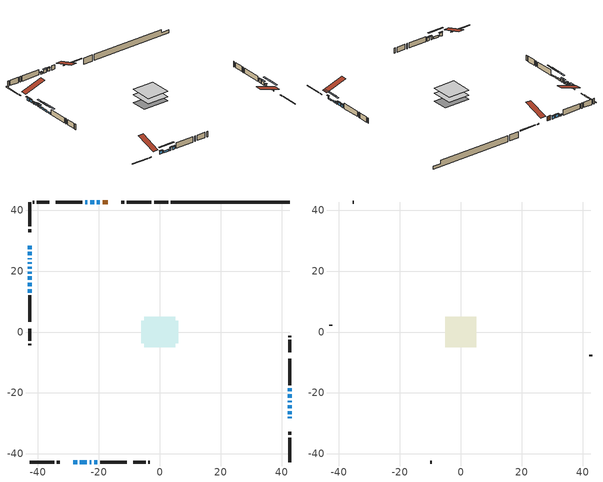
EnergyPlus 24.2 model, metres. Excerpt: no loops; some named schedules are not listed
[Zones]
conditioned space
 floor adiabatic (AdiabaticFloorConstruction): -5.06,-5.06 -5.06,5.06 5.06,5.06 5.06,-5.06 z1.3
 floor foundation (Slab1 construction): -6.05,-3.7 -6.05,3.7 6.05,3.7 6.05,-3.7 z-1.54
 floor foundation (Slab1 construction 1): -1.62,-1.62 -1.62,1.62 1.62,1.62 1.62,-1.62 z-1.54
 wall outside (RimJoist1 construction): -2.77,42.67 -10.77,42.67 / -42.67,-42.67 -34.67,-42.67 / -42.67,42.67 -42.67,34.67 / 42.67,-42.67 42.67,-34.67 z1.3:1.6
 wall outside (RimJoist2 construction): -11.7,42.67 -12.64,42.67 / -33.74,-42.67 -32.81,-42.67 / -42.67,33.74 -42.67,32.81 / 42.67,-33.74 42.67,-32.81 z1.3:1.6
 wall outside (AdiabaticWallConstruction 1): -17.09,42.67 -18.71,42.67 z1.3:3.33
 wall outside (AdiabaticWallConstruction): 42.67,-28.35 42.67,-27.84 z1.3:2.88; -28.35,-42.67 -27.13,-42.67 / 42.67,-21.56 42.67,-20.39 / 42.67,-19.47 42.67,-18.45 / -19.63,42.67 -20.65,42.67 / -21.58,42.67 -22.8,42.67 / -21.55,-42.67 -20.54,-42.67 z1.3:2.82; -42.67,28.35 -42.67,27.21 / -42.67,26.28 -42.67,25.14 z1.3:2.77; -42.67,24.21 -42.67,23.85 z1.3:2.32; -42.67,22.92 -42.67,22.34 z1.3:2.42; -42.67,21.41 -42.67,20.75 / -22.99,-42.67 -22.48,-42.67 z1.3:2.83; -42.67,19.82 -42.67,19.15 z1.3:2.8; 42.67,-26.92 42.67,-25.95 / 42.67,-25.02 42.67,-24.05 z1.3:1.91; -26.21,-42.67 -23.92,-42.67 / -42.67,18.23 -42.67,17.08 / -42.67,16.16 -42.67,15.01 z1.3:2.14; 42.67,-23.13 42.67,-22.49 z1.3:2.22; -42.67,14.09 -42.67,12.94 / -23.72,42.67 -24.48,42.67 z1.3:1.94
 wall outside (Wall1 construction): -25.4,42.67 -34.11,42.67 / -19.61,-42.67 -10.9,-42.67 / -42.67,12.01 -42.67,3.3 / 42.67,-17.52 42.67,-8.81 z1.3:3.74
 wall outside (Wall3 construction): -36.34,42.67 -40.34,42.67 / -8.67,-42.67 -4.67,-42.67 / -42.67,1.07 -42.67,-2.93 / 42.67,-6.58 42.67,-2.58 z1.3:3.74
 wall outside (Wall4 construction): -41.27,42.67 -41.74,42.67 / -3.74,-42.67 -3.27,-42.67 / -42.67,-3.86 -42.67,-4.32 / 42.67,-1.65 42.67,-1.18 z1.3:3.74
 wall foundation (FoundationWall1 construction): 3.66,42.67,-1.54 3.66,42.67,1.3 38.77,42.67,1.3 38.77,42.67,-0.17 42.67,42.67,-0.17 42.67,42.67,-1.54
 wall foundation (FoundationWall2 construction): 2.73,42.67 -1.85,42.67 z-1.54:1.3
 window (WindowConstruction): 42.67,-28.35 42.67,-27.84 z1.3:2.88
 window (WindowConstruction 9): -28.35,-42.67 -27.13,-42.67 z1.3:2.82
 window (WindowConstruction 10): -42.67,28.35 -42.67,27.21 z1.3:2.77
 window (WindowConstruction 11): -42.67,26.28 -42.67,25.14 z1.3:2.77
 window (WindowConstruction 12): -42.67,24.21 -42.67,23.85 z1.3:2.31
 window (WindowConstruction 13): -42.67,22.92 -42.67,22.34 z1.3:2.42
 window (WindowConstruction 14): -42.67,21.41 -42.67,20.75 z1.3:2.82
 window (WindowConstruction 15): -42.67,19.82 -42.67,19.16 z1.3:2.8
 window (WindowConstruction 16): 42.67,-26.91 42.67,-25.95 z1.3:1.91
 window (WindowConstruction 17): 42.67,-25.02 42.67,-24.05 z1.3:1.91
 window (WindowConstruction 18): -26.2,-42.67 -23.92,-42.67 z1.3:2.14
 window (WindowConstruction 1): 42.67,-23.12 42.67,-22.49 z1.3:2.21
 window (WindowConstruction 19): -42.67,18.23 -42.67,17.08 z1.3:2.14
 window (WindowConstruction 20): -42.67,16.16 -42.67,15.01 z1.3:2.14
 window (WindowConstruction 21): -42.67,14.08 -42.67,12.94 z1.3:1.93
 window (WindowConstruction 2): 42.67,-21.56 42.67,-20.39 z1.3:2.82
 window (WindowConstruction 3): 42.67,-19.46 42.67,-18.45 z1.3:2.82
 window (WindowConstruction 4): -19.63,42.67 -20.65,42.67 z1.3:2.82
 window (WindowConstruction 5): -21.58,42.67 -22.8,42.67 z1.3:2.82
 window (WindowConstruction 6): -23.73,42.67 -24.48,42.67 z1.3:1.94
 window (WindowConstruction 7): -22.99,-42.67 -22.48,-42.67 z1.3:2.82
 window (WindowConstruction 8): -21.55,-42.67 -20.54,-42.67 z1.3:2.82
 door (Door): -17.09,42.67 -18.7,42.67 z1.3:3.33
 ceiling adiabatic (AdiabaticFloorConstruction): 5.06,-5.06 5.06,5.06 -5.06,5.06 -5.06,-5.06 z1.3
attic - vented
 floor to conditioned space (Floor1 construction Reversed): -5.06,-5.06 -5.06,5.06 5.06,5.06 5.06,-5.06 z3.74
 wall outside (Wall2 construction): -35.04,42.67 -35.41,42.67 / -9.97,-42.67 -9.6,-42.67 / -42.67,2.37 -42.67,2 / 42.67,-7.88 42.67,-7.51 z1.3:3.74
 roof outside (Roof1 construction): -16.16,42.67,3.74 -16.16,32.82,7.02 -13.57,32.82,7.02 -13.57,42.67,3.74; -29.28,-42.67,3.74 -29.28,-32.82,7.02 -31.88,-32.82,7.02 -31.88,-42.67,3.74; -42.67,29.28,3.74 -32.82,29.28,7.02 -32.82,31.88,7.02 -42.67,31.88,3.74; 42.67,-29.28,3.74 32.82,-29.28,7.02 32.82,-31.88,7.02 42.67,-31.88,3.74
shading: 42.67,-27.69 42.67,-28.5 43.22,-28.5 43.22,-27.69 z3.03; -26.93,-42.67 -28.55,-42.67 -28.55,-43.08 -26.93,-43.08 z3.03; -42.67,27.03 -42.67,28.53 -43.22,28.53 -43.22,27.03 z2.95; -42.67,24.96 -42.67,26.46 -43.22,26.46 -43.22,24.96 z2.95; -42.67,23.67 -42.67,24.39 -43.22,24.39 -43.22,23.67 z2.49; -42.67,22.16 -42.67,23.1 -43.22,23.1 -43.22,22.16 z2.6; -42.67,20.57 -42.67,21.59 -43.22,21.59 -43.22,20.57 z3; -42.67,18.95 -42.67,20.02 -43.08,20.02 -43.08,18.95 z3; 42.67,-22.98 42.67,-29.88 43.22,-29.88 43.22,-22.98 z4.88; 42.67,-21.08 42.67,-27.99 43.22,-27.99 43.22,-21.08 z4.88; -21.18,-42.67 -28.94,-42.67 -28.94,-43.22 -21.18,-43.22 z4.88; 42.67,-22.34 42.67,-23.27 43.22,-23.27 43.22,-22.34 z2.36; -42.67,14.44 -42.67,20.87 -43.22,20.87 -43.22,14.44 z4.78; -42.67,12.3 -42.67,18.87 -43.22,18.87 -43.22,12.3 z4.85; -42.67,9.92 -42.67,17.1 -43.08,17.1 -43.08,9.92 z4.95; 42.67,-20.21 42.67,-21.74 43.22,-21.74 43.22,-20.21 z3; 42.67,-18.27 42.67,-19.64 43.22,-19.64 43.22,-18.27 z3; -20.83,42.67 -19.45,42.67 -19.45,43.22 -20.83,43.22 z3; -22.98,42.67 -21.4,42.67 -21.4,43.22 -22.98,43.22 z3; -24.68,42.67 -23.52,42.67 -23.52,43.08 -24.68,43.08 z2.14; -22.3,-42.67 -23.17,-42.67 -23.17,-43.22 -22.3,-43.22 z3; -20.36,-42.67 -21.73,-42.67 -21.73,-43.22 -20.36,-43.22 z3
[Building]
Building 1: Terrain=Suburbs
[Site:Location]
Thunder Bay AP_ON: Latitude {deg}=48.37; Longitude {deg}=-89.32; Time Zone {hr}=-5; Elevation {m}=199; Keep Site Location Information=Yes
[Site:GroundTemperature:Shallow]
-2.12691, -4.55874, -4.75348, -3.59946, 1.0333, 5.64449, 9.64214, 12.1745, 12.3897, 10.33, 6.43429, 1.96456
[Site:WaterMainsTemperature]
Calculation Method=Schedule; Temperature Schedule=mains temperature schedule
[Material] Roughness=Rough; Thermal Absorptance=0.9
Name | Thickness {m} | Conductivity {W/m-K} | Density {kg/m3} | Specific Heat {J/kg-K} | Solar Absorptance | Visible Absorptance
asphalt or fiberglass shingles | 0.00635 | 0.162714 | 1121.4 | 1465.45 | 0.4 | 0.4
ceiling loosefill ins | 0.254 | 0.0480833 | 16.02 | 1046.75 | 0.7 | 0.7
ceiling stud and cavity | 0.1397 | 0.178285 | 65.682 | 1177.47 | 0.7 | 0.7
concrete 4.0 in. | 0.1016 | 1.803125 | 2242.8 | 837.4 | 0.7 | 0.7
concrete 8.0 in. | 0.2032 | 1.803125 | 2242.8 | 837.4 | 0.7 | 0.7
door material | 0.04445 | 0.0451087 | 512.64 | 1214.23 | 0.7 | 0.7
exterior vertical ins | 0.0451399 | 0.029427 | 32.04 | 1214.23 | 0.7 | 0.7
floor covering | 0.0127 | 0.0433444 | 54.468 | 1339.84 | 0.6 | 0.6
floor rigid ins; wall rigid ins 1 | 0.512978 | 0.029427 | 32.04 | 1214.23 | 0.7 | 0.7
floor stud and cavity | 0.1397 | 1.75129 | 37.0049 | 1207.88 | 0.7 | 0.7
furniture material conditioned space 1 | 0.1524 | 0.115458 | 640.8 | 1214.23 | 0.6 | 0.6
gypsum board | 0.0127 | 0.160291 | 801 | 837.4 | 0.6 | 0.6
gypsum board 1 | 0.0127 | 0.160291 | 801 | 837.4 | 0.7 | 0.7
osb sheathing 0.5 in. | 0.0127 | 0.115458 | 512.64 | 1214.23 | 0.7 | 0.7
osb sheathing 0.75 in. | 0.01905 | 0.115458 | 512.64 | 1214.23 | 0.7 | 0.7
osb sheathing 2.0 in. | 0.0508 | 0.115458 | 512.64 | 1214.23 | 0.7 | 0.7
rim joist rigid ins; wall rigid ins | 0.051816 | 0.029427 | 32.04 | 1214.23 | 0.7 | 0.7
rim joist stud and cavity | 0.0508 | 0.0405436 | 125.044 | 1163.47 | 0.6 | 0.6
rim joist stud and cavity 1 | 0.0508 | 0.0417765 | 125.044 | 1163.47 | 0.6 | 0.6
wall stud and cavity | 0.1397 | 0.215013 | 139.0536 | 1170.24 | 0.7 | 0.7
wall stud and cavity 1 | 0.0889 | 6.1454 | 50.32683 | 1063.81 | 0.6 | 0.6
wall stud and cavity 2 | 0.1397 | 0.38068 | 139.0536 | 1170.24 | 0.7 | 0.7
wall stud and cavity 3 | 0.1397 | 0.361019 | 139.0536 | 1170.24 | 0.7 | 0.7
wall stud and cavity 4 | 0.0889 | 0.380278 | 52.3479 | 1209.89 | 0.7 | 0.7
wall stud and cavity 5 | 0.0889 | 0.391764 | 83.0341 | 1211.67 | 0.7 | 0.7
wood siding | 0.0254 | 0.102417 | 544.68 | 1172.36 | 0.4 | 0.4
wood siding 1 | 0.00254 | 0.102417 | 544.68 | 1172.36 | 0.4 | 0.4
wood siding 2; wood siding 3; wood siding 4 | 0.0254 | 0.102417 | 544.68 | 1172.36 | 0.7 | 0.7
[WindowMaterial:SimpleGlazingSystem]
Name | U-Factor {W/m2-K} | Solar Heat Gain Coefficient
WindowMaterial | 3.10076 | 0.61
WindowMaterial 1 | 3.09565 | 0.61
WindowMaterial 10 | 2.915653 | 0.67
WindowMaterial 11 | 3.05533 | 0.67
WindowMaterial 12 | 3.1388 | 0.55
WindowMaterial 13 | 3.09224 | 0.52
WindowMaterial 14 | 3.08145 | 0.55
WindowMaterial 15 | 3.120061 | 0.47
WindowMaterial 16 | 2.96164 | 0.6
WindowMaterial 17 | 2.92814 | 0.56
WindowMaterial 18 | 2.94461 | 0.64
WindowMaterial 19 | 2.96619 | 0.62
WindowMaterial 2 | 2.890102 | 0.61
WindowMaterial 3 | 2.87988 | 0.67
WindowMaterial 4 | 3.05874 | 0.67
WindowMaterial 5 | 2.887263 | 0.62
WindowMaterial 6 | 2.75497 | 0.6
WindowMaterial 7 | 3.10132 | 0.61
WindowMaterial 8 | 3.05874 | 0.6
WindowMaterial 9 | 2.93098 | 0.67
[Construction]
AdiabaticFloorConstruction: floor stud and cavity, floor rigid ins, osb sheathing 0.75 in., floor covering
AdiabaticWallConstruction: wood siding 3, wall rigid ins 1, wall stud and cavity 4, gypsum board
AdiabaticWallConstruction 1: wood siding 4, wall rigid ins 1, wall stud and cavity 4, gypsum board
Door: door material
Floor1 construction Reversed: gypsum board, ceiling stud and cavity, ceiling loosefill ins
FoundationWall1 construction: concrete 8.0 in., gypsum board 1
FoundationWall2 construction: concrete 8.0 in.
furniture construction conditioned space 1: furniture material conditioned space 1
PartitionWallConstruction: gypsum board, wall stud and cavity 5, gypsum board
RimJoist1 construction: wood siding 2, rim joist rigid ins, osb sheathing 2.0 in., rim joist stud and cavity
RimJoist2 construction: wood siding 2, rim joist rigid ins, osb sheathing 2.0 in., rim joist stud and cavity 1
Roof1 construction: asphalt or fiberglass shingles
Slab1 construction; Slab1 construction 1: concrete 4.0 in.
Wall1 construction: wood siding, wall rigid ins, osb sheathing 0.5 in., wall stud and cavity, gypsum board
Wall2 construction: wood siding 1, wall stud and cavity 1
Wall3 construction: wood siding, wall rigid ins, osb sheathing 0.5 in., wall stud and cavity 2, gypsum board
Wall4 construction: wood siding, wall rigid ins, osb sheathing 0.5 in., wall stud and cavity 3, gypsum board
WindowConstruction: WindowMaterial
WindowConstruction 1: WindowMaterial 1
WindowConstruction 10: WindowMaterial 10
WindowConstruction 11: WindowMaterial 11
WindowConstruction 12: WindowMaterial 12
WindowConstruction 13: WindowMaterial 13
WindowConstruction 14; WindowConstruction 15: WindowMaterial 14
WindowConstruction 16: WindowMaterial 15
WindowConstruction 17: WindowMaterial 16
WindowConstruction 18: WindowMaterial 17
WindowConstruction 19; WindowConstruction 20: WindowMaterial 18
WindowConstruction 2: WindowMaterial 2
WindowConstruction 21: WindowMaterial 19
WindowConstruction 3: WindowMaterial 3
WindowConstruction 4: WindowMaterial 4
WindowConstruction 5: WindowMaterial 5
WindowConstruction 6: WindowMaterial 6
WindowConstruction 7: WindowMaterial 7
WindowConstruction 8: WindowMaterial 8
WindowConstruction 9: WindowMaterial 9
[Zone] Multiplier=1; Part of Total Floor Area=Yes
Name | Volume {m3}
attic - vented | 54.5334
conditioned space | 534.1
[Space]
Name | Zone | Volume {m3}
attic - vented 1 | attic - vented | 54.5334
conditioned space 1 | conditioned space | 534.1
[ZoneInfiltration:EffectiveLeakageArea]
infil attic - vented 1: Zone or Space=attic - vented 1; Schedule=Always On Discrete; Effective Air Leakage Area {cm2}=3720; Stack Coefficient=0.000397912; Wind Coefficient=1.34776e-05
[ZoneMixing]
whole house fan mix: Zone or Space=attic - vented; Schedule=Always On Continuous; Design Flow Rate Calculation Method=Flow/Zone; Design Flow Rate {m3/s}=0; Source Zone or Space=conditioned space
[SurfaceProperty:ExposedFoundationPerimeter] Exposed Perimeter Calculation Method=TotalExposedPerimeter
Name | Total Exposed Perimeter {m}
Slab1 | 39.014
Slab1 1 | 4.572
[InternalMass] Zone or ZoneList=conditioned space; Space or SpaceList=conditioned space 1
Name | Construction | Surface Area {m2}
furniture mass conditioned space 1 | furniture construction conditioned space 1 | 80.9602
partition wall mass | PartitionWallConstruction | 202.4
[Lights]
interior lighting: Zone or ZoneList or Space or SpaceList=conditioned space 1; Schedule=interior lighting schedule; Design Level Calculation Method=LightingLevel; Lighting Level {W}=343.2; Return Air Fraction=0; Fraction Radiant=0.6; Fraction Visible=0.2; Fraction Replaceable=1
[People]
occupants: Zone or ZoneList or Space or SpaceList=conditioned space 1; Number of People Schedule=occupants schedule; Number of People Calculation Method=People; Number of People=3; Fraction Radiant=0.314171; Sensible Heat Fraction=0.56303; Activity Level Schedule=occupants activity schedule; Carbon Dioxide Generation Rate {m3/s-W}=0; Enable ASHRAE 55 Comfort Warnings=No; Mean Radiant Temperature Calculation Type=EnclosureAveraged
[ElectricEquipment] Zone or ZoneList or Space or SpaceList=conditioned space 1; Design Level Calculation Method=EquipmentLevel
Name | Schedule | Design Level {W} | Fraction Latent | Fraction Radiant | Fraction Lost
clothes dryer | clothes dryer schedule | 140.772 | 0.015 | 0.081 | 0.85
clothes washer | clothes washer schedule | 32.1985 | 0.03 | 0.162 | 0.7
cooking range | cooking range schedule | 215.147 | 0.08 | 0.432 | 0.2
dishwasher | dishwasher schedule | 66.8632 | 0.3 | 0.18 | 0.4
fridge | fridge schedule | 72.9452 | 0 | 0.6 | 0
mech vent house fan | mech vent house fan schedule | 19.9167 | 0 | 0 | 0.5
mech vent house fan cfis | mech vent house fan cfis schedule | 0 | 0 | 0 | 0
misc plug loads | misc plug loads schedule | 494.7 | 0.045 | 0.513 | 0.1
whole house fan | Always On Discrete | 0 | 0 | 0 | 1
[OtherEquipment] Zone or ZoneList or Space or SpaceList=conditioned space 1; Design Level Calculation Method=EquipmentLevel
Name | Fuel Type | Schedule | Design Level {W} | Fraction Latent | Fraction Radiant | Fraction Lost
clothes dryer 1 | Electricity | clothes dryer schedule | 0 | 0.015 | 0.081 | 0.85
cooking range 1 | Electricity | cooking range schedule | 0 | 0.08 | 0.432 | 0.2
general water use latent | None | general water use schedule | 62.594 | 1 | 0 | 0
general water use sensible | None | general water use schedule | -61.6891 | 0 | 0.6 | 0
mech vent house fan latent load | None | Always On Discrete | 0 | 1 | 0 | 0
mech vent house fan sensible load | None | Always On Discrete | 0 | 0 | 0 | 0
water heater energy adjustment1 | Electricity | Always On Discrete | 0.01 | 0 | 0 | 1
[ZoneInfiltration:DesignFlowRate] Zone or ZoneList or Space or SpaceList=conditioned space 1; Schedule=Always On Discrete; Design Flow Rate Calculation Method=Flow/Zone; Design Flow Rate {m3/s}=0
infil flow; natural vent flow; whole house fan flow
[Foundation:Kiva] Initial Indoor Air Temperature {C}=18; Wall Height Above Grade {m}=1.3; Wall Depth Below Slab {m}=0.2032
Name | Custom Block Material Name 1 | Custom Block Depth 1 {m} | Custom Block X Position 1 {m} | Custom Block Z Position 1 {m}
Foundation Kiva 1 | exterior vertical ins | 2.84 | 0.2159 | 0
Foundation Kiva 2
[Foundation:Kiva:Settings]
Soil Conductivity {W/m-K}=0.849921; Soil Density {kg/m3}=1842.3; Soil Specific Heat {J/kg-K}=418.7; Ground Solar Absorptivity=0.9; Ground Thermal Absorptivity=0.9; Ground Surface Roughness {m}=0.03; Far-Field Width {m}=40; Deep-Ground Boundary Condition=ZeroFlux; Deep-Ground Depth {m}=40; Minimum Cell Dimension {m}=0.2; Maximum Cell Growth Coefficient=3; Simulation Timestep=Timestep
[Exterior:Lights]
exterior lighting: Schedule=exterior lighting schedule; Design Level {W}=75.6
[Schedule:Constant]
Name | Hourly Value
Always On Continuous; mech vent house fan schedule; mech vent house fan cfis schedule; Always On Discrete | 1
occupants activity schedule | 117.228
fridge schedule | 0
[Schedule:Week:Daily]
interior lighting schedule Week Rule - Jan1-Jan27: interior lighting schedule day, interior lighting schedule day, interior lighting schedule day, interior lighting schedule day, interior lighting schedule day, interior lighting schedule day, interior lighting schedule day, interior lighting schedule default day, interior lighting schedule default day, interior lighting schedule default day, interior lighting schedule default day, interior lighting schedule default day
interior lighting schedule Week Rule - Jan28-Feb3: interior lighting schedule day, interior lighting schedule day, interior lighting schedule day, interior lighting schedule day, interior lighting schedule day 1, interior lighting schedule day 1, interior lighting schedule day 1, interior lighting schedule default day, interior lighting schedule default day, interior lighting schedule default day, interior lighting schedule default day, interior lighting schedule default day
interior lighting schedule Week Rule - Feb4-Feb24: interior lighting schedule day 1, interior lighting schedule day 1, interior lighting schedule day 1, interior lighting schedule day 1, interior lighting schedule day 1, interior lighting schedule day 1, interior lighting schedule day 1, interior lighting schedule default day, interior lighting schedule default day, interior lighting schedule default day, interior lighting schedule default day, interior lighting schedule default day
interior lighting schedule Week Rule - Feb25-Mar3: interior lighting schedule day 1, interior lighting schedule day 1, interior lighting schedule day 1, interior lighting schedule day 1, interior lighting schedule day 2, interior lighting schedule day 2, interior lighting schedule day 2, interior lighting schedule default day, interior lighting schedule default day, interior lighting schedule default day, interior lighting schedule default day, interior lighting schedule default day
interior lighting schedule Week Rule - Mar4-Mar31: interior lighting schedule day 2, interior lighting schedule day 2, interior lighting schedule day 2, interior lighting schedule day 2, interior lighting schedule day 2, interior lighting schedule day 2, interior lighting schedule day 2, interior lighting schedule default day, interior lighting schedule default day, interior lighting schedule default day, interior lighting schedule default day, interior lighting schedule default day
interior lighting schedule Week Rule - Apr1-Apr28: interior lighting schedule day 3, interior lighting schedule day 3, interior lighting schedule day 3, interior lighting schedule day 3, interior lighting schedule day 3, interior lighting schedule day 3, interior lighting schedule day 3, interior lighting schedule default day, interior lighting schedule default day, interior lighting schedule default day, interior lighting schedule default day, interior lighting schedule default day
interior lighting schedule Week Rule - Apr29-May5: interior lighting schedule day 3, interior lighting schedule day 3, interior lighting schedule day 4, interior lighting schedule day 4, interior lighting schedule day 4, interior lighting schedule day 4, interior lighting schedule day 4, interior lighting schedule default day, interior lighting schedule default day, interior lighting schedule default day, interior lighting schedule default day, interior lighting schedule default day
interior lighting schedule Week Rule - May6-May26: interior lighting schedule day 4, interior lighting schedule day 4, interior lighting schedule day 4, interior lighting schedule day 4, interior lighting schedule day 4, interior lighting schedule day 4, interior lighting schedule day 4, interior lighting schedule default day, interior lighting schedule default day, interior lighting schedule default day, interior lighting schedule default day, interior lighting schedule default day
interior lighting schedule Week Rule - May27-Jun2: interior lighting schedule day 4, interior lighting schedule day 4, interior lighting schedule day 4, interior lighting schedule day 4, interior lighting schedule day 4, interior lighting schedule day 5, interior lighting schedule day 5, interior lighting schedule default day, interior lighting schedule default day, interior lighting schedule default day, interior lighting schedule default day, interior lighting schedule default day
interior lighting schedule Week Rule - Jun3-Jun30: interior lighting schedule day 5, interior lighting schedule day 5, interior lighting schedule day 5, interior lighting schedule day 5, interior lighting schedule day 5, interior lighting schedule day 5, interior lighting schedule day 5, interior lighting schedule default day, interior lighting schedule default day, interior lighting schedule default day, interior lighting schedule default day, interior lighting schedule default day
interior lighting schedule Week Rule - Jul1-Jul28: interior lighting schedule day 6, interior lighting schedule day 6, interior lighting schedule day 6, interior lighting schedule day 6, interior lighting schedule day 6, interior lighting schedule day 6, interior lighting schedule day 6, interior lighting schedule default day, interior lighting schedule default day, interior lighting schedule default day, interior lighting schedule default day, interior lighting schedule default day
interior lighting schedule Week Rule - Jul29-Aug4: interior lighting schedule day 6, interior lighting schedule day 6, interior lighting schedule day 6, interior lighting schedule day 7, interior lighting schedule day 7, interior lighting schedule day 7, interior lighting schedule day 7, interior lighting schedule default day, interior lighting schedule default day, interior lighting schedule default day, interior lighting schedule default day, interior lighting schedule default day
interior lighting schedule Week Rule - Aug5-Aug25: interior lighting schedule day 7, interior lighting schedule day 7, interior lighting schedule day 7, interior lighting schedule day 7, interior lighting schedule day 7, interior lighting schedule day 7, interior lighting schedule day 7, interior lighting schedule default day, interior lighting schedule default day, interior lighting schedule default day, interior lighting schedule default day, interior lighting schedule default day
interior lighting schedule Week Rule - Aug26-Sep1: interior lighting schedule day 7, interior lighting schedule day 7, interior lighting schedule day 7, interior lighting schedule day 7, interior lighting schedule day 7, interior lighting schedule day 7, interior lighting schedule day 8, interior lighting schedule default day, interior lighting schedule default day, interior lighting schedule default day, interior lighting schedule default day, interior lighting schedule default day
interior lighting schedule Week Rule - Sep2-Sep29: interior lighting schedule day 8, interior lighting schedule day 8, interior lighting schedule day 8, interior lighting schedule day 8, interior lighting schedule day 8, interior lighting schedule day 8, interior lighting schedule day 8, interior lighting schedule default day, interior lighting schedule default day, interior lighting schedule default day, interior lighting schedule default day, interior lighting schedule default day
interior lighting schedule Week Rule - Sep30-Oct6: interior lighting schedule day 8, interior lighting schedule day 9, interior lighting schedule day 9, interior lighting schedule day 9, interior lighting schedule day 9, interior lighting schedule day 9, interior lighting schedule day 9, interior lighting schedule default day, interior lighting schedule default day, interior lighting schedule default day, interior lighting schedule default day, interior lighting schedule default day
interior lighting schedule Week Rule - Oct7-Oct27: interior lighting schedule day 9, interior lighting schedule day 9, interior lighting schedule day 9, interior lighting schedule day 9, interior lighting schedule day 9, interior lighting schedule day 9, interior lighting schedule day 9, interior lighting schedule default day, interior lighting schedule default day, interior lighting schedule default day, interior lighting schedule default day, interior lighting schedule default day
interior lighting schedule Week Rule - Oct28-Nov3: interior lighting schedule day 9, interior lighting schedule day 9, interior lighting schedule day 9, interior lighting schedule day 9, interior lighting schedule day 10, interior lighting schedule day 10, interior lighting schedule day 10, interior lighting schedule default day, interior lighting schedule default day, interior lighting schedule default day, interior lighting schedule default day, interior lighting schedule default day
interior lighting schedule Week Rule - Nov4-Nov24: interior lighting schedule day 10, interior lighting schedule day 10, interior lighting schedule day 10, interior lighting schedule day 10, interior lighting schedule day 10, interior lighting schedule day 10, interior lighting schedule day 10, interior lighting schedule default day, interior lighting schedule default day, interior lighting schedule default day, interior lighting schedule default day, interior lighting schedule default day
interior lighting schedule Week Rule - Nov25-Dec1: interior lighting schedule day 10, interior lighting schedule day 10, interior lighting schedule day 10, interior lighting schedule day 10, interior lighting schedule day 10, interior lighting schedule day 10, interior lighting schedule day 11, interior lighting schedule default day, interior lighting schedule default day, interior lighting schedule default day, interior lighting schedule default day, interior lighting schedule default day
interior lighting schedule Week Rule - Dec2-Dec31: interior lighting schedule day 11, interior lighting schedule day 11, interior lighting schedule day 11, interior lighting schedule day 11, interior lighting schedule day 11, interior lighting schedule day 11, interior lighting schedule day 11, interior lighting schedule default day, interior lighting schedule default day, interior lighting schedule default day, interior lighting schedule default day, interior lighting schedule default day
occupants schedule Week Rule - Jan1-Dec31: occupants schedule day, occupants schedule day, occupants schedule day, occupants schedule day, occupants schedule day, occupants schedule day, occupants schedule day, occupants schedule default day, occupants schedule default day, occupants schedule default day, occupants schedule default day, occupants schedule default day
clothes dryer schedule Week Rule - Jan1-Dec31: clothes dryer schedule day, clothes dryer schedule day, clothes dryer schedule day, clothes dryer schedule day, clothes dryer schedule day, clothes dryer schedule day, clothes dryer schedule day, clothes dryer schedule default day, clothes dryer schedule default day, clothes dryer schedule default day, clothes dryer schedule default day, clothes dryer schedule default day
clothes washer schedule Week Rule - Jan1-Dec31: clothes washer schedule day, clothes washer schedule day, clothes washer schedule day, clothes washer schedule day, clothes washer schedule day, clothes washer schedule day, clothes washer schedule day, clothes washer schedule default day, clothes washer schedule default day, clothes washer schedule default day, clothes washer schedule default day, clothes washer schedule default day
cooking range schedule Week Rule - Jan1-Dec31: cooking range schedule day, cooking range schedule day, cooking range schedule day, cooking range schedule day, cooking range schedule day, cooking range schedule day, cooking range schedule day, cooking range schedule default day, cooking range schedule default day, cooking range schedule default day, cooking range schedule default day, cooking range schedule default day
dishwasher schedule Week Rule - Jan1-Dec31: dishwasher schedule day, dishwasher schedule day, dishwasher schedule day, dishwasher schedule day, dishwasher schedule day, dishwasher schedule day, dishwasher schedule day, dishwasher schedule default day, dishwasher schedule default day, dishwasher schedule default day, dishwasher schedule default day, dishwasher schedule default day
misc plug loads schedule Week Rule - Jan1-Dec31: misc plug loads schedule day, misc plug loads schedule day, misc plug loads schedule day, misc plug loads schedule day, misc plug loads schedule day, misc plug loads schedule day, misc plug loads schedule day, misc plug loads schedule default day, misc plug loads schedule default day, misc plug loads schedule default day, misc plug loads schedule default day, misc plug loads schedule default day
general water use schedule Week Rule - Jan1-Dec31: general water use schedule day, general water use schedule day, general water use schedule day, general water use schedule day, general water use schedule day, general water use schedule day, general water use schedule day, general water use schedule default day, general water use schedule default day, general water use schedule default day, general water use schedule default day, general water use schedule default day
exterior lighting schedule Week Rule - Jan1-Jan27: exterior lighting schedule day, exterior lighting schedule day, exterior lighting schedule day, exterior lighting schedule day, exterior lighting schedule day, exterior lighting schedule day, exterior lighting schedule day, exterior lighting schedule default day, exterior lighting schedule default day, exterior lighting schedule default day, exterior lighting schedule default day, exterior lighting schedule default day
exterior lighting schedule Week Rule - Jan28-Feb3: exterior lighting schedule day, exterior lighting schedule day, exterior lighting schedule day, exterior lighting schedule day, exterior lighting schedule day 1, exterior lighting schedule day 1, exterior lighting schedule day 1, exterior lighting schedule default day, exterior lighting schedule default day, exterior lighting schedule default day, exterior lighting schedule default day, exterior lighting schedule default day
exterior lighting schedule Week Rule - Feb4-Feb24: exterior lighting schedule day 1, exterior lighting schedule day 1, exterior lighting schedule day 1, exterior lighting schedule day 1, exterior lighting schedule day 1, exterior lighting schedule day 1, exterior lighting schedule day 1, exterior lighting schedule default day, exterior lighting schedule default day, exterior lighting schedule default day, exterior lighting schedule default day, exterior lighting schedule default day
exterior lighting schedule Week Rule - Feb25-Mar3: exterior lighting schedule day 1, exterior lighting schedule day 1, exterior lighting schedule day 1, exterior lighting schedule day 1, exterior lighting schedule day 2, exterior lighting schedule day 2, exterior lighting schedule day 2, exterior lighting schedule default day, exterior lighting schedule default day, exterior lighting schedule default day, exterior lighting schedule default day, exterior lighting schedule default day
exterior lighting schedule Week Rule - Mar4-Mar31: exterior lighting schedule day 2, exterior lighting schedule day 2, exterior lighting schedule day 2, exterior lighting schedule day 2, exterior lighting schedule day 2, exterior lighting schedule day 2, exterior lighting schedule day 2, exterior lighting schedule default day, exterior lighting schedule default day, exterior lighting schedule default day, exterior lighting schedule default day, exterior lighting schedule default day
exterior lighting schedule Week Rule - Apr1-Apr28: exterior lighting schedule day 3, exterior lighting schedule day 3, exterior lighting schedule day 3, exterior lighting schedule day 3, exterior lighting schedule day 3, exterior lighting schedule day 3, exterior lighting schedule day 3, exterior lighting schedule default day, exterior lighting schedule default day, exterior lighting schedule default day, exterior lighting schedule default day, exterior lighting schedule default day
exterior lighting schedule Week Rule - Apr29-May5: exterior lighting schedule day 3, exterior lighting schedule day 3, exterior lighting schedule day 4, exterior lighting schedule day 4, exterior lighting schedule day 4, exterior lighting schedule day 4, exterior lighting schedule day 4, exterior lighting schedule default day, exterior lighting schedule default day, exterior lighting schedule default day, exterior lighting schedule default day, exterior lighting schedule default day
exterior lighting schedule Week Rule - May6-May26: exterior lighting schedule day 4, exterior lighting schedule day 4, exterior lighting schedule day 4, exterior lighting schedule day 4, exterior lighting schedule day 4, exterior lighting schedule day 4, exterior lighting schedule day 4, exterior lighting schedule default day, exterior lighting schedule default day, exterior lighting schedule default day, exterior lighting schedule default day, exterior lighting schedule default day
exterior lighting schedule Week Rule - May27-Jun2: exterior lighting schedule day 4, exterior lighting schedule day 4, exterior lighting schedule day 4, exterior lighting schedule day 4, exterior lighting schedule day 4, exterior lighting schedule day 5, exterior lighting schedule day 5, exterior lighting schedule default day, exterior lighting schedule default day, exterior lighting schedule default day, exterior lighting schedule default day, exterior lighting schedule default day
exterior lighting schedule Week Rule - Jun3-Jun30: exterior lighting schedule day 5, exterior lighting schedule day 5, exterior lighting schedule day 5, exterior lighting schedule day 5, exterior lighting schedule day 5, exterior lighting schedule day 5, exterior lighting schedule day 5, exterior lighting schedule default day, exterior lighting schedule default day, exterior lighting schedule default day, exterior lighting schedule default day, exterior lighting schedule default day
exterior lighting schedule Week Rule - Jul1-Jul28: exterior lighting schedule day 6, exterior lighting schedule day 6, exterior lighting schedule day 6, exterior lighting schedule day 6, exterior lighting schedule day 6, exterior lighting schedule day 6, exterior lighting schedule day 6, exterior lighting schedule default day, exterior lighting schedule default day, exterior lighting schedule default day, exterior lighting schedule default day, exterior lighting schedule default day
[Schedule:Year]
interior lighting schedule: interior lighting schedule Week Rule - Jan1-Jan27, 1, 1, 1, 27, interior lighting schedule Week Rule - Jan28-Feb3, 1, 28, 2, 3, interior lighting schedule Week Rule - Feb4-Feb24, 2, 4, 2, 24, interior lighting schedule Week Rule - Feb25-Mar3, 2, 25, 3, 3, interior lighting schedule Week Rule - Mar4-Mar31, 3, 4, 3, 31, interior lighting schedule Week Rule - Apr1-Apr28, 4, 1, 4, 28, interior lighting schedule Week Rule - Apr29-May5, 4, 29, 5, 5, interior lighting schedule Week Rule - May6-May26, 5, 6, 5, 26, interior lighting schedule Week Rule - May27-Jun2, 5, 27, 6, 2, interior lighting schedule Week Rule - Jun3-Jun30, 6, 3, 6, 30, interior lighting schedule Week Rule - Jul1-Jul28, 7, 1, 7, 28, interior lighting schedule Week Rule - Jul29-Aug4, 7, 29, 8, 4, interior lighting schedule Week Rule - Aug5-Aug25, 8, 5, 8, 25, interior lighting schedule Week Rule - Aug26-Sep1, 8, 26, 9, 1, interior lighting schedule Week Rule - Sep2-Sep29, 9, 2, 9, 29, interior lighting schedule Week Rule - Sep30-Oct6, 9, 30, 10, 6, interior lighting schedule Week Rule - Oct7-Oct27, 10, 7, 10, 27, interior lighting schedule Week Rule - Oct28-Nov3, 10, 28, 11, 3, interior lighting schedule Week Rule - Nov4-Nov24, 11, 4, 11, 24, interior lighting schedule Week Rule - Nov25-Dec1, 11, 25, 12, 1, interior lighting schedule Week Rule - Dec2-Dec31, 12, 2, 12, 31
occupants schedule: occupants schedule Week Rule - Jan1-Dec31, 1, 1, 12, 31
clothes dryer schedule: clothes dryer schedule Week Rule - Jan1-Dec31, 1, 1, 12, 31
clothes washer schedule: clothes washer schedule Week Rule - Jan1-Dec31, 1, 1, 12, 31
cooking range schedule: cooking range schedule Week Rule - Jan1-Dec31, 1, 1, 12, 31
dishwasher schedule: dishwasher schedule Week Rule - Jan1-Dec31, 1, 1, 12, 31
misc plug loads schedule: misc plug loads schedule Week Rule - Jan1-Dec31, 1, 1, 12, 31
general water use schedule: general water use schedule Week Rule - Jan1-Dec31, 1, 1, 12, 31
exterior lighting schedule: exterior lighting schedule Week Rule - Jan1-Jan27, 1, 1, 1, 27, exterior lighting schedule Week Rule - Jan28-Feb3, 1, 28, 2, 3, exterior lighting schedule Week Rule - Feb4-Feb24, 2, 4, 2, 24, exterior lighting schedule Week Rule - Feb25-Mar3, 2, 25, 3, 3, exterior lighting schedule Week Rule - Mar4-Mar31, 3, 4, 3, 31, exterior lighting schedule Week Rule - Apr1-Apr28, 4, 1, 4, 28, exterior lighting schedule Week Rule - Apr29-May5, 4, 29, 5, 5, exterior lighting schedule Week Rule - May6-May26, 5, 6, 5, 26, exterior lighting schedule Week Rule - May27-Jun2, 5, 27, 6, 2, exterior lighting schedule Week Rule - Jun3-Jun30, 6, 3, 6, 30, exterior lighting schedule Week Rule - Jul1-Jul28, 7, 1, 7, 28, exterior lighting schedule Week Rule - Jul29-Aug4, 7, 29, 8, 4, exterior lighting schedule Week Rule - Aug5-Aug25, 8, 5, 8, 25, exterior lighting schedule Week Rule - Aug26-Sep1, 8, 26, 9, 1, exterior lighting schedule Week Rule - Sep2-Sep29, 9, 2, 9, 29, exterior lighting schedule Week Rule - Sep30-Oct6, 9, 30, 10, 6, exterior lighting schedule Week Rule - Oct7-Oct27, 10, 7, 10, 27, exterior lighting schedule Week Rule - Oct28-Nov3, 10, 28, 11, 3, exterior lighting schedule Week Rule - Nov4-Nov24, 11, 4, 11, 24, exterior lighting schedule Week Rule - Nov25-Dec1, 11, 25, 12, 1, exterior lighting schedule Week Rule - Dec2-Dec31, 12, 2, 12, 31
[Schedule:Compact]
mains temperature schedule: Through: 01/01, For: AllDays, Until: 24:00, 3.73278, Through: 01/02, For: AllDays, Until: 24:00, 3.65722, Through: 01/03, For: AllDays, Until: 24:00, 3.58222, Through: 01/04, For: AllDays, Until: 24:00, 3.50833, Through: 01/05, For: AllDays, Until: 24:00, 3.43611, Through: 01/06, For: AllDays, Until: 24:00, 3.36444, Through: 01/07, For: AllDays, Until: 24:00, 3.29389, Through: 01/08, For: AllDays, Until: 24:00, 3.22444, Through: 01/09, For: AllDays, Until: 24:00, 3.15611, Through: 01/10, For: AllDays, Until: 24:00, 3.08889, Through: 01/11, For: AllDays, Until: 24:00, 3.02278, Through: 01/12, For: AllDays, Until: 24:00, 2.95778, Through: 01/13, For: AllDays, Until: 24:00, 2.89389, Through: 01/14, For: AllDays, Until: 24:00, 2.83167, Through: 01/15, For: AllDays, Until: 24:00, 2.77, Through: 01/16, For: AllDays, Until: 24:00, 2.71, Through: 01/17, For: AllDays, Until: 24:00, 2.65167, Through: 01/18, For: AllDays, Until: 24:00, 2.59389, Through: 01/19, For: AllDays, Until: 24:00, 2.53778, Through: 01/20, For: AllDays, Until: 24:00, 2.48333, Through: 01/21, For: AllDays, Until: 24:00, 2.42944, Through: 01/22, For: AllDays, Until: 24:00, 2.37722, Through: 01/23, For: AllDays, Until: 24:00, 2.32667, Through: 01/24, For: AllDays, Until: 24:00, 2.27722, Through: 01/25, For: AllDays, Until: 24:00, 2.22944, Through: 01/26, For: AllDays, Until: 24:00, 2.18278, Through: 01/27, For: AllDays, Until: 24:00, 2.13778, Through: 01/28, For: AllDays, Until: 24:00, 2.09389, Through: 01/29, For: AllDays, Until: 24:00, 2.05167, Through: 01/30, For: AllDays, Until: 24:00, 2.01056, Through: 01/31, For: AllDays, Until: 24:00, 1.97167, Through: 02/01, For: AllDays, Until: 24:00, 1.93333, Through: 02/02, For: AllDays, Until: 24:00, 1.89722, Through: 02/03, For: AllDays, Until: 24:00, 1.86222, Through: 02/04, For: AllDays, Until: 24:00, 1.82889, Through: 02/05, For: AllDays, Until: 24:00, 1.79722, Through: 02/06, For: AllDays, Until: 24:00, 1.76722, Through: 02/07, For: AllDays, Until: 24:00, 1.73833, Through: 02/08, For: AllDays, Until: 24:00, 1.71111, Through: 02/09, For: AllDays, Until: 24:00, 1.68556, Through: 02/10, For: AllDays, Until: 24:00, 1.66167, Through: 02/11, For: AllDays, Until: 24:00, 1.63889, Through: 02/12, For: AllDays, Until: 24:00, 1.61833, Through: 02/13, For: AllDays, Until: 24:00, 1.59889, Through: 02/14, For: AllDays, Until: 24:00, 1.58111, Through: 02/15, For: AllDays, Until: 24:00, 1.565, Through: 02/16, For: AllDays, Until: 24:00, 1.55056, Through: 02/17, For: AllDays, Until: 24:00, 1.53778, Through: 02/18, For: AllDays, Until: 24:00, 1.52667, Through: 02/19, For: AllDays, Until: 24:00, 1.51722, Through: 02/20, For: AllDays, Until: 24:00, 1.50889, Through: 02/21, For: AllDays, Until: 24:00, 1.50278, Through: 02/22, For: AllDays, Until: 24:00, 1.49778, Through: 02/23, For: AllDays, Until: 24:00, 1.495, Through: 02/24, For: AllDays, Until: 24:00, 1.49333, Through: 02/25, For: AllDays, Until: 24:00, 1.49333, Through: 02/26, For: AllDays, Until: 24:00, 1.495, Through: 02/27, For: AllDays, Until: 24:00, 1.49833, Through: 02/28, For: AllDays, Until: 24:00, 1.50389, Through: 03/01, For: AllDays, Until: 24:00, 1.51, Through: 03/02, For: AllDays, Until: 24:00, 1.51833, Through: 03/03, For: AllDays, Until: 24:00, 1.52833, Through: 03/04, For: AllDays, Until: 24:00, 1.54, Through: 03/05, For: AllDays, Until: 24:00, 1.55333, Through: 03/06, For: AllDays, Until: 24:00, 1.56778, Through: 03/07, For: AllDays, Until: 24:00, 1.58389, Through: 03/08, For: AllDays, Until: 24:00, 1.60222, Through: 03/09, For: AllDays, Until: 24:00, 1.62167, Through: 03/10, For: AllDays, Until: 24:00, 1.64278, Through: 03/11, For: AllDays, Until: 24:00, 1.66556, Through: 03/12, For: AllDays, Until: 24:00, 1.68944, Through: 03/13, For: AllDays, Until: 24:00, 1.71556, Through: 03/14, For: AllDays, Until: 24:00, 1.74278, Through: 03/15, For: AllDays, Until: 24:00, 1.77222, Through: 03/16, For: AllDays, Until: 24:00, 1.80222, Through: 03/17, For: AllDays, Until: 24:00, 1.83444, Through: 03/18, For: AllDays, Until: 24:00, 1.86833, Through: 03/19, For: AllDays, Until: 24:00, 1.90333, Through: 03/20, For: AllDays, Until: 24:00, 1.94, Through: 03/21, For: AllDays, Until: 24:00, 1.97778, Through: 03/22, For: AllDays, Until: 24:00, 2.01778, Through: 03/23, For: AllDays, Until: 24:00, 2.05833, Through: 03/24, For: AllDays, Until: 24:00, 2.10111, Through: 03/25, For: AllDays, Until: 24:00, 2.145, Through: 03/26, For: AllDays, Until: 24:00, 2.19056, Through: 03/27, For: AllDays, Until: 24:00, 2.23722, Through: 03/28, For: AllDays, Until: 24:00, 2.28556, Through: 03/29, For: AllDays, Until: 24:00, 2.335, Through: 03/30, For: AllDays, Until: 24:00, 2.38611, Through: 03/31, For: AllDays, Until: 24:00, 2.43833, Through: 04/01, For: AllDays, Until: 24:00, 2.49222, Through: 04/02, For: AllDays, Until: 24:00, 2.54722, Through: 04/03, For: AllDays, Until: 24:00, 2.60389, Through: 04/04, For: AllDays, Until: 24:00, 2.66111, Through: 04/05, For: AllDays, Until: 24:00, 2.72056, Through: 04/06, For: AllDays, Until: 24:00, 2.78056, Through: 04/07, For: AllDays, Until: 24:00, 2.84222, Through: 04/08, For: AllDays, Until: 24:00, 2.90444, Through: 04/09, For: AllDays, Until: 24:00, 2.96833, Through: 04/10, For: AllDays, Until: 24:00, 3.03389, Through: 04/11, For: AllDays, Until: 24:00, 3.1, Through: 04/12, For: AllDays, Until: 24:00, 3.16722, Through: 04/13, For: AllDays, Until: 24:00, 3.23611, Through: 04/14, For: AllDays, Until: 24:00, 3.30556, Through: 04/15, For: AllDays, Until: 24:00, 3.37611, Through: 04/16, For: AllDays, Until: 24:00, 3.44833, Through: 04/17, For: AllDays, Until: 24:00, 3.52111, Through: 04/18, For: AllDays, Until: 24:00, 3.595, Through: 04/19, For: AllDays, Until: 24:00, 3.67, Through: 04/20, For: AllDays, Until: 24:00, 3.74556, Through: 04/21, For: AllDays, Until: 24:00, 3.82278, Through: 04/22, For: AllDays, Until: 24:00, 3.90056, Through: 04/23, For: AllDays, Until: 24:00, 3.97889, Through: 04/24, For: AllDays, Until: 24:00, 4.05889, Through: 04/25, For: AllDays, Until: 24:00, 4.13889, Through: 04/26, For: AllDays, Until: 24:00, 4.22056, Through: 04/27, For: AllDays, Until: 24:00, 4.30278, Through: 04/28, For: AllDays, Until: 24:00, 4.38556, Through: 04/29, For: AllDays, Until: 24:00, 4.46889, Through: 04/30, For: AllDays, Until: 24:00, 4.55333, Through: 05/01, For: AllDays, Until: 24:00, 4.63889, Through: 05/02, For: AllDays, Until: 24:00, 4.72444, Through: 05/03, For: AllDays, Until: 24:00, 4.81111, Through: 05/04, For: AllDays, Until: 24:00, 4.89833, Through: 05/05, For: AllDays, Until: 24:00, 4.98611, Through: 05/06, For: AllDays, Until: 24:00, 5.07444, Through: 05/07, For: AllDays, Until: 24:00, 5.16333, Through: 05/08, For: AllDays, Until: 24:00, 5.25278, Through: 05/09, For: AllDays, Until: 24:00, 5.34278, Through: 05/10, For: AllDays, Until: 24:00, 5.43333, Through: 05/11, For: AllDays, Until: 24:00, 5.52444, Through: 05/12, For: AllDays, Until: 24:00, 5.61611, Through: 05/13, For: AllDays, Until: 24:00, 5.70778, Through: 05/14, For: AllDays, Until: 24:00, 5.8, Through: 05/15, For: AllDays, Until: 24:00, 5.89222, Through: 05/16, For: AllDays, Until: 24:00, 5.98556, Through: 05/17, For: AllDays, Until: 24:00, 6.07833, Through: 05/18, For: AllDays, Until: 24:00, 6.17167, Through: 05/19, For: AllDays, Until: 24:00, 6.26556, Through: 05/20, For: AllDays, Until: 24:00, 6.35944, Through: 05/21, For: AllDays, Until: 24:00, 6.45333, Through: 05/22, For: AllDays, Until: 24:00, 6.54778, Through: 05/23, For: AllDays, Until: 24:00, 6.64222, Through: 05/24, For: AllDays, Until: 24:00, 6.73667, Through: 05/25, For: AllDays, Until: 24:00, 6.83111, Through: 05/26, For: AllDays, Until: 24:00, 6.92556, Through: 05/27, For: AllDays, Until: 24:00, 7.02056, Through: 05/28, For: AllDays, Until: 24:00, 7.115, Through: 05/29, For: AllDays, Until: 24:00, 7.20944, Through: 05/30, For: AllDays, Until: 24:00, 7.30389, Through: 05/31, For: AllDays, Until: 24:00, 7.39833, Through: 06/01, For: AllDays, Until: 24:00, 7.49278, Through: 06/02, For: AllDays, Until: 24:00, 7.58667, Through: 06/03, For: AllDays, Until: 24:00, 7.68111, Through: 06/04, For: AllDays, Until: 24:00, 7.77444, Through: 06/05, For: AllDays, Until: 24:00, 7.86833, Through: 06/06, For: AllDays, Until: 24:00, 7.96167, Through: 06/07, For: AllDays, Until: 24:00, 8.05444, Through: 06/08, For: AllDays, Until: 24:00, 8.14722, Through: 06/09, For: AllDays, Until: 24:00, 8.23944, Through: 06/10, For: AllDays, Until: 24:00, 8.33167, Through: 06/11, For: AllDays, Until: 24:00, 8.42278, Through: 06/12, For: AllDays, Until: 24:00, 8.51389, Through: 06/13, For: AllDays, Until: 24:00, 8.605, Through: 06/14, For: AllDays, Until: 24:00, 8.695, Through: 06/15, For: AllDays, Until: 24:00, 8.78444, Through: 06/16, For: AllDays, Until: 24:00, 8.87389, Through: 06/17, For: AllDays, Until: 24:00, 8.96278, Through: 06/18, For: AllDays, Until: 24:00, 9.05056, Through: 06/19, For: AllDays, Until: 24:00, 9.13778, Through: 06/20, For: AllDays, Until: 24:00, 9.225, Through: 06/21, For: AllDays, Until: 24:00, 9.31111, Through: 06/22, For: AllDays, Until: 24:00, 9.39611, Through: 06/23, For: AllDays, Until: 24:00, 9.48111, Through: 06/24, For: AllDays, Until: 24:00, 9.565, Through: 06/25, For: AllDays, Until: 24:00, 9.64833, Through: 06/26, For: AllDays, Until: 24:00, 9.73056, Through: 06/27, For: AllDays, Until: 24:00, 9.81222, Through: 06/28, For: AllDays, Until: 24:00, 9.89333, Through: 06/29, For: AllDays, Until: 24:00, 9.97333, Through: 06/30, For: AllDays, Until: 24:00, 10.0522, Through: 07/01, For: AllDays, Until: 24:00, 10.13, Through: 07/02, For: AllDays, Until: 24:00, 10.2072, Through: 07/03, For: AllDays, Until: 24:00, 10.2839, Through: 07/04, For: AllDays, Until: 24:00, 10.3589, Through: 07/05, For: AllDays, Until: 24:00, 10.4333, Through: 07/06, For: AllDays, Until: 24:00, 10.5067, Through: 07/07, For: AllDays, Until: 24:00, 10.5789, Through: 07/08, For: AllDays, Until: 24:00, 10.65, Through: 07/09, For: AllDays, Until: 24:00, 10.72, Through: 07/10, For: AllDays, Until: 24:00, 10.7889, Through: 07/11, For: AllDays, Until: 24:00, 10.8567, Through: 07/12, For: AllDays, Until: 24:00, 10.9239, Through: 07/13, For: AllDays, Until: 24:00, 10.9889, Through: 07/14, For: AllDays, Until: 24:00, 11.0533, Through: 07/15, For: AllDays, Until: 24:00, 11.1167, Through: 07/16, For: AllDays, Until: 24:00, 11.1789, Through: 07/17, For: AllDays, Until: 24:00, 11.2394, Through: 07/18, For: AllDays, Until: 24:00, 11.2989, Through: 07/19, For: AllDays, Until: 24:00, 11.3567, Through: 07/20, For: AllDays, Until: 24:00, 11.4139, Through: 07/21, For: AllDays, Until: 24:00, 11.4694, Through: 07/22, For: AllDays, Until: 24:00, 11.5233, Through: 07/23, For: AllDays, Until: 24:00, 11.5767, Through: 07/24, For: AllDays, Until: 24:00, 11.6278, Through: 07/25, For: AllDays, Until: 24:00, 11.6783, Through: 07/26, For: AllDays, Until: 24:00, 11.7272, Through: 07/27, For: AllDays, Until: 24:00, 11.7744, Through: 07/28, For: AllDays, Until: 24:00, 11.8206, Through: 07/29, For: AllDays, Until: 24:00, 11.865, Through: 07/30, For: AllDays, Until: 24:00, 11.9078, Through: 07/31, For: AllDays, Until: 24:00, 11.9494, Through: 08/01, For: AllDays, Until: 24:00, 11.9894, Through: 08/02, For: AllDays, Until: 24:00, 12.0283, Through: 08/03, For: AllDays, Until: 24:00, 12.0656, Through: 08/04, For: AllDays, Until: 24:00, 12.1011, Through: 08/05, For: AllDays, Until: 24:00, 12.1356, Through: 08/06, For: AllDays, Until: 24:00, 12.1678, Through: 08/07, For: AllDays, Until: 24:00, 12.1994, Through: 08/08, For: AllDays, Until: 24:00, 12.2289, Through: 08/09, For: AllDays, Until: 24:00, 12.2567, Through: 08/10, For: AllDays, Until: 24:00, 12.2833, Through: 08/11, For: AllDays, Until: 24:00, 12.3083, Through: 08/12, For: AllDays, Until: 24:00, 12.3317, Through: 08/13, For: AllDays, Until: 24:00, 12.3533, Through: 08/14, For: AllDays, Until: 24:00, 12.3733, Through: 08/15, For: AllDays, Until: 24:00, 12.3917, Through: 08/16, For: AllDays, Until: 24:00, 12.4089, Through: 08/17, For: AllDays, Until: 24:00, 12.4244, Through: 08/18, For: AllDays, Until: 24:00, 12.4378, Through: 08/19, For: AllDays, Until: 24:00, 12.45, Through: 08/20, For: AllDays, Until: 24:00, 12.4606, Through: 08/21, For: AllDays, Until: 24:00, 12.4694, Through: 08/22, For: AllDays, Until: 24:00, 12.4767, Through: 08/23, For: AllDays, Until: 24:00, 12.4822, Through: 08/24, For: AllDays, Until: 24:00, 12.4867, Through: 08/25, For: AllDays, Until: 24:00, 12.4889, Through: 08/26, For: AllDays, Until: 24:00, 12.4894, Through: 08/27, For: AllDays, Until: 24:00, 12.4889, Through: 08/28, For: AllDays, Until: 24:00, 12.4861, Through: 08/29, For: AllDays, Until: 24:00, 12.4822, Through: 08/30, For: AllDays, Until: 24:00, 12.4761, Through: 08/31, For: AllDays, Until: 24:00, 12.4689, Through: 09/01, For: AllDays, Until: 24:00, 12.46, Through: 09/02, For: AllDays, Until: 24:00, 12.4494, Through: 09/03, For: AllDays, Until: 24:00, 12.4372, Through: 09/04, For: AllDays, Until: 24:00, 12.4233, Through: 09/05, For: AllDays, Until: 24:00, 12.4078, Through: 09/06, For: AllDays, Until: 24:00, 12.3911, Through: 09/07, For: AllDays, Until: 24:00, 12.3722, Through: 09/08, For: AllDays, Until: 24:00, 12.3522, Through: 09/09, For: AllDays, Until: 24:00, 12.33, Through: 09/10, For: AllDays, Until: 24:00, 12.3067, Through: 09/11, For: AllDays, Until: 24:00, 12.2817, Through: 09/12, For: AllDays, Until: 24:00, 12.255, Through: 09/13, For: AllDays, Until: 24:00, 12.2272, Through: 09/14, For: AllDays, Until: 24:00, 12.1972, Through: 09/15, For: AllDays, Until: 24:00, 12.1661, Through: 09/16, For: AllDays, Until: 24:00, 12.1333, Through: 09/17, For: AllDays, Until: 24:00, 12.0994, Through: 09/18, For: AllDays, Until: 24:00, 12.0633, Through: 09/19, For: AllDays, Until: 24:00, 12.0261, Through: 09/20, For: AllDays, Until: 24:00, 11.9872, Through: 09/21, For: AllDays, Until: 24:00, 11.9472, Through: 09/22, For: AllDays, Until: 24:00, 11.9056, Through: 09/23, For: AllDays, Until: 24:00, 11.8622, Through: 09/24, For: AllDays, Until: 24:00, 11.8178, Through: 09/25, For: AllDays, Until: 24:00, 11.7717, Through: 09/26, For: AllDays, Until: 24:00, 11.7244, Through: 09/27, For: AllDays, Until: 24:00, 11.6756, Through: 09/28, For: AllDays, Until: 24:00, 11.625, Through: 09/29, For: AllDays, Until: 24:00, 11.5733, Through: 09/30, For: AllDays, Until: 24:00, 11.5206, Through: 10/01, For: AllDays, Until: 24:00, 11.4661, Through: 10/02, For: AllDays, Until: 24:00, 11.4106, Through: 10/03, For: AllDays, Until: 24:00, 11.3539, Through: 10/04, For: AllDays, Until: 24:00, 11.2956, Through: 10/05, For: AllDays, Until: 24:00, 11.2361, Through: 10/06, For: AllDays, Until: 24:00, 11.175, Through: 10/07, For: AllDays, Until: 24:00, 11.1133, Through: 10/08, For: AllDays, Until: 24:00, 11.05, Through: 10/09, For: AllDays, Until: 24:00, 10.9856, Through: 10/10, For: AllDays, Until: 24:00, 10.92, Through: 10/11, For: AllDays, Until: 24:00, 10.8528, Through: 10/12, For: AllDays, Until: 24:00, 10.785, Through: 10/13, For: AllDays, Until: 24:00, 10.7161, Through: 10/14, For: AllDays, Until: 24:00, 10.6461, Through: 10/15, For: AllDays, Until: 24:00, 10.5744, Through: 10/16, For: AllDays, Until: 24:00, 10.5022, Through: 10/17, For: AllDays, Until: 24:00, 10.4289, Through: 10/18, For: AllDays, Until: 24:00, 10.355, Through: 10/19, For: AllDays, Until: 24:00, 10.2794, Through: 10/20, For: AllDays, Until: 24:00, 10.2033, Through: 10/21, For: AllDays, Until: 24:00, 10.1256, Through: 10/22, For: AllDays, Until: 24:00, 10.0478, Through: 10/23, For: AllDays, Until: 24:00, 9.96833, Through: 10/24, For: AllDays, Until: 24:00, 9.88833, Through: 10/25, For: AllDays, Until: 24:00, 9.80778, Through: 10/26, For: AllDays, Until: 24:00, 9.72611, Through: 10/27, For: AllDays, Until: 24:00, 9.64333, Through: 10/28, For: AllDays, Until: 24:00, 9.56, Through: 10/29, For: AllDays, Until: 24:00, 9.47611, Through: 10/30, For: AllDays, Until: 24:00, 9.39167, Through: 10/31, For: AllDays, Until: 24:00, 9.30611, Through: 11/01, For: AllDays, Until: 24:00, 9.22, Through: 11/02, For: AllDays, Until: 24:00, 9.13278, Through: 11/03, For: AllDays, Until: 24:00, 9.04556, Through: 11/04, For: AllDays, Until: 24:00, 8.95722, Through: 11/05, For: AllDays, Until: 24:00, 8.86889, Through: 11/06, For: AllDays, Until: 24:00, 8.77944, Through: 11/07, For: AllDays, Until: 24:00, 8.69, Through: 11/08, For: AllDays, Until: 24:00, 8.59944, Through: 11/09, For: AllDays, Until: 24:00, 8.50889, Through: 11/10, For: AllDays, Until: 24:00, 8.41778, Through: 11/11, For: AllDays, Until: 24:00, 8.32611, Through: 11/12, For: AllDays, Until: 24:00, 8.23389, Through: 11/13, For: AllDays, Until: 24:00, 8.14167, Through: 11/14, For: AllDays, Until: 24:00, 8.04889, Through: 11/15, For: AllDays, Until: 24:00, 7.95611, Through: 11/16, For: AllDays, Until: 24:00, 7.86278, Through: 11/17, For: AllDays, Until: 24:00, 7.76944, Through: 11/18, For: AllDays, Until: 24:00, 7.67556, Through: 11/19, For: AllDays, Until: 24:00, 7.58167, Through: 11/20, For: AllDays, Until: 24:00, 7.48722, Through: 11/21, For: AllDays, Until: 24:00, 7.39333, Through: 11/22, For: AllDays, Until: 24:00, 7.29889, Through: 11/23, For: AllDays, Until: 24:00, 7.20389, Through: 11/24, For: AllDays, Until: 24:00, 7.10944, Through: 11/25, For: AllDays, Until: 24:00, 7.015, Through: 11/26, For: AllDays, Until: 24:00, 6.92056, Through: 11/27, For: AllDays, Until: 24:00, 6.82556, Through: 11/28, For: AllDays, Until: 24:00, 6.73111, Through: 11/29, For: AllDays, Until: 24:00, 6.63667, Through: 11/30, For: AllDays, Until: 24:00, 6.54222, Through: 12/01, For: AllDays, Until: 24:00, 6.44833, Through: 12/02, For: AllDays, Until: 24:00, 6.35389, Through: 12/03, For: AllDays, Until: 24:00, 6.26, Through: 12/04, For: AllDays, Until: 24:00, 6.16667, Through: 12/05, For: AllDays, Until: 24:00, 6.07333, Through: 12/06, For: AllDays, Until: 24:00, 5.98, Through: 12/07, For: AllDays, Until: 24:00, 5.88722, Through: 12/08, For: AllDays, Until: 24:00, 5.79444, Through: 12/09, For: AllDays, Until: 24:00, 5.70222, Through: 12/10, For: AllDays, Until: 24:00, 5.61056, Through: 12/11, For: AllDays, Until: 24:00, 5.51944, Through: 12/12, For: AllDays, Until: 24:00, 5.42833, Through: 12/13, For: AllDays, Until: 24:00, 5.33778, Through: 12/14, For: AllDays, Until: 24:00, 5.24778, Through: 12/15, For: AllDays, Until: 24:00, 5.15833, Through: 12/16, For: AllDays, Until: 24:00, 5.06944, Through: 12/17, For: AllDays, Until: 24:00, 4.98111, Through: 12/18, For: AllDays, Until: 24:00, 4.89333, Through: 12/19, For: AllDays, Until: 24:00, 4.80611, Through: 12/20, For: AllDays, Until: 24:00, 4.71944, Through: 12/21, For: AllDays, Until: 24:00, 4.63389, Through: 12/22, For: AllDays, Until: 24:00, 4.54889, Through: 12/23, For: AllDays, Until: 24:00, 4.46444, Through: 12/24, For: AllDays, Until: 24:00, 4.38056, Through: 12/25, For: AllDays, Until: 24:00, 4.29778, Through: 12/26, For: AllDays, Until: 24:00, 4.21556, Through: 12/27, For: AllDays, Until: 24:00, 4.13444, Through: 12/28, For: AllDays, Until: 24:00, 4.05389, Through: 12/29, For: AllDays, Until: 24:00, 3.97444, Through: 12/30, For: AllDays, Until: 24:00, 3.89556, Through: 12/31, For: AllDays, Until: 24:00, 3.81833
